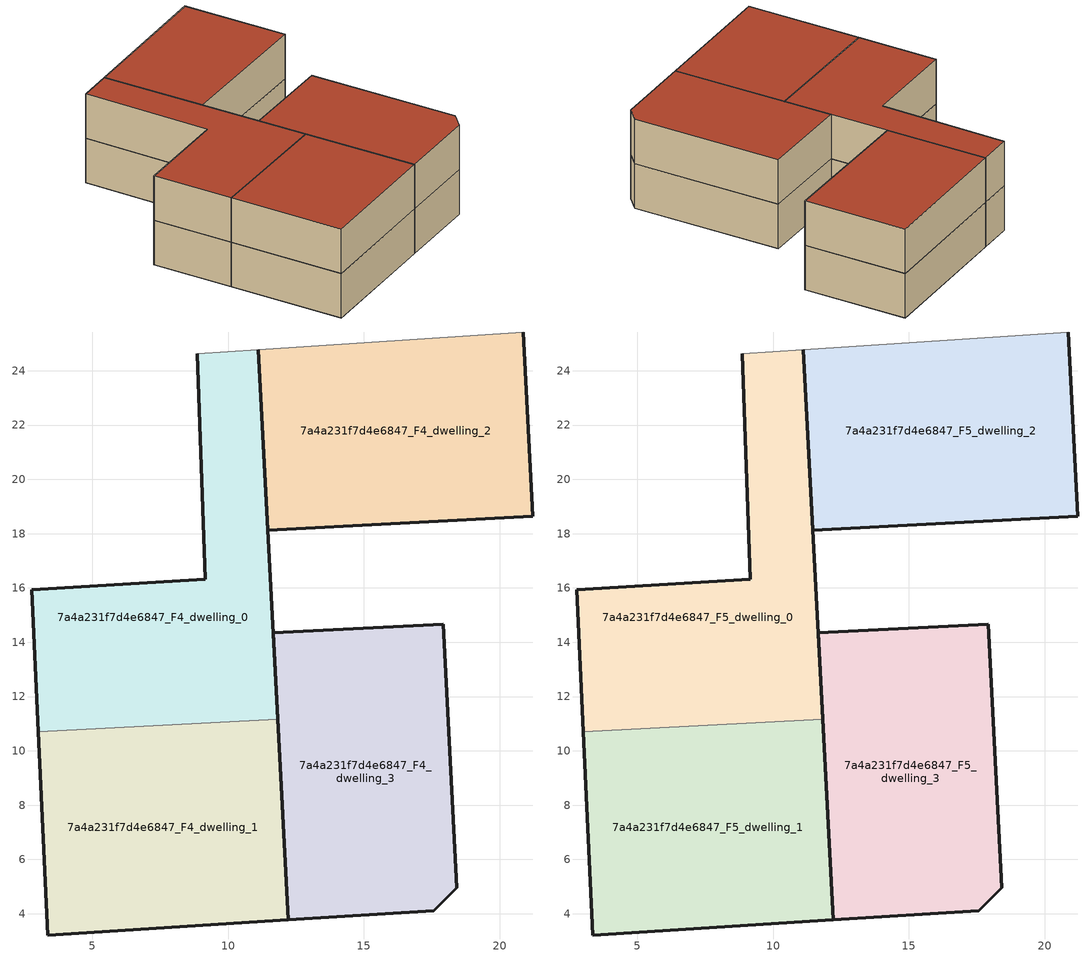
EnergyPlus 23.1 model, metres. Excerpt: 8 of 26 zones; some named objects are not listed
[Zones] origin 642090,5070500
7a4a231f7d4e6847_F4_dwelling_0
 floor to 7a4a231f7d4e6847_F3_dwelling_0 (EU_floor_Construction): 11.82,11.16 11.11,24.78 8.87,24.63 9.17,16.32 2.76,15.92 3.01,10.7 z12
 wall outside (EU_wall_Construction): 11.11,24.78 11.82,11.16 / 3.01,10.7 2.76,15.92 9.17,16.32 8.87,24.63 z12:15
 wall adiabatic (EU_wall_Construction): 8.87,24.63 11.11,24.78 z12:15
 wall to 7a4a231f7d4e6847_F4_dwelling_1 (EU_wall_Construction): 11.82,11.16 3.01,10.7 z12:15
7a4a231f7d4e6847_F4_dwelling_1
 floor to 7a4a231f7d4e6847_F3_dwelling_1 (EU_floor_Construction): 12.21,3.78 11.82,11.16 3.01,10.7 3.36,3.22 z12
 wall outside (EU_wall_Construction): 11.82,11.16 12.21,3.78 3.36,3.22 3.01,10.7 z12:15
7a4a231f7d4e6847_F4_dwelling_2
 floor to 7a4a231f7d4e6847_F3_dwelling_2 (EU_floor_Construction): 21.23,18.64 20.88,25.43 11.11,24.78 11.46,18.13 z12
 wall outside (EU_wall_Construction): 20.88,25.43 21.23,18.64 11.46,18.13 11.11,24.78 z12:15
 wall adiabatic (EU_wall_Construction): 11.11,24.78 20.88,25.43 z12:15
7a4a231f7d4e6847_F4_dwelling_3
 floor to 7a4a231f7d4e6847_F3_dwelling_3 (EU_floor_Construction): 17.57,4.11 18.43,4.95 17.92,14.67 11.66,14.34 12.21,3.78 z12
 wall outside (EU_wall_Construction): 17.57,4.11 12.21,3.78 11.66,14.34 17.92,14.67 18.43,4.95 17.57,4.11 z12:15
7a4a231f7d4e6847_F5_dwelling_0
 floor to 7a4a231f7d4e6847_F4_dwelling_0 (EU_floor_Construction): 11.82,11.16 11.11,24.78 8.87,24.63 9.17,16.32 2.76,15.92 3.01,10.7 z15
 wall outside (EU_wall_Construction): 11.11,24.78 11.82,11.16 / 3.01,10.7 2.76,15.92 9.17,16.32 8.87,24.63 z15:18
 wall adiabatic (EU_wall_Construction): 8.87,24.63 11.11,24.78 z15:18
 wall to 7a4a231f7d4e6847_F5_dwelling_1 (EU_wall_Construction): 11.82,11.16 3.01,10.7 z15:18
 roof outside (EU_roof_Construction): 11.11,24.78 11.82,11.16 3.01,10.7 2.76,15.92 9.17,16.32 8.87,24.63 z18
7a4a231f7d4e6847_F5_dwelling_1
 floor to 7a4a231f7d4e6847_F4_dwelling_1 (EU_floor_Construction): 12.21,3.78 11.82,11.16 3.01,10.7 3.36,3.22 z15
 wall outside (EU_wall_Construction): 11.82,11.16 12.21,3.78 3.36,3.22 3.01,10.7 z15:18
 roof outside (EU_roof_Construction): 11.82,11.16 12.21,3.78 3.36,3.22 3.01,10.7 z18
7a4a231f7d4e6847_F5_dwelling_2
 floor to 7a4a231f7d4e6847_F4_dwelling_2 (EU_floor_Construction): 21.23,18.64 20.88,25.43 11.11,24.78 11.46,18.13 z15
 wall outside (EU_wall_Construction): 20.88,25.43 21.23,18.64 11.46,18.13 11.11,24.78 z15:18
 wall adiabatic (EU_wall_Construction): 11.11,24.78 20.88,25.43 z15:18
 roof outside (EU_roof_Construction): 20.88,25.43 21.23,18.64 11.46,18.13 11.11,24.78 z18
7a4a231f7d4e6847_F5_dwelling_3
 floor to 7a4a231f7d4e6847_F4_dwelling_3 (EU_floor_Construction): 17.57,4.11 18.43,4.95 17.92,14.67 11.66,14.34 12.21,3.78 z15
 wall outside (EU_wall_Construction): 17.57,4.11 12.21,3.78 11.66,14.34 17.92,14.67 18.43,4.95 17.57,4.11 z15:18
 roof outside (EU_roof_Construction): 17.92,14.67 18.43,4.95 17.57,4.11 12.21,3.78 11.66,14.34 z18
[Building]
EU S2 Campaign: North Axis=0; Terrain=City; Solar Distribution=FullExterior
[Site:Location]
Lyon-Bron: Latitude=45.75; Longitude=5; Time Zone=1; Elevation=198
[SizingPeriod:WeatherFileDays]
AnnualSizingPeriod: Begin Month=1; Begin Day of Month=1; End Month=12; End Day of Month=31; Day of Week for Start Day=Monday; Use Weather File Daylight Saving Period=No; Use Weather File Rain and Snow Indicators=No
[MATERIAL]
EU_InternalMass_Material: Roughness=MediumRough; Thickness=0.1; Conductivity=1; Density=1800; Specific Heat=900; Thermal Absorptance=0.9; Solar Absorptance=0.7; Visible Absorptance=0.7
[MATERIAL:NOMASS] Roughness=MediumRough; Thermal Absorptance=0.9; Solar Absorptance=0.7; Visible Absorptance=0.7
Name | Thermal Resistance
EU_wall_NoMass | 1.15691
EU_roof_NoMass | 1.19505
EU_floor_NoMass | 1.78277
[CONSTRUCTION]
EU_wall_Construction: EU_wall_NoMass
EU_roof_Construction: EU_roof_NoMass
EU_floor_Construction: EU_floor_NoMass
EU_InternalMass_Construction: EU_InternalMass_Material
[ZONE] Type=1; Multiplier=1; Ceiling Height=autocalculate; Floor Area=autocalculate; Part of Total Floor Area=Yes
Name | Volume
7a4a231f7d4e6847_F4_dwelling_0; 7a4a231f7d4e6847_F5_dwelling_0 | 197.433
7a4a231f7d4e6847_F4_dwelling_1; 7a4a231f7d4e6847_F5_dwelling_1 | 197.45
7a4a231f7d4e6847_F4_dwelling_2; 7a4a231f7d4e6847_F5_dwelling_2; 7a4a231f7d4e6847_F4_dwelling_3; 7a4a231f7d4e6847_F5_dwelling_3 | 197.464
[INTERNALMASS] Construction=EU_InternalMass_Construction
Name | Zone or ZoneList | Surface Area
7a4a231f7d4e6847_F4_dwelling_0_EU_InternalMass | 7a4a231f7d4e6847_F4_dwelling_0 | 82.2708
7a4a231f7d4e6847_F4_dwelling_1_EU_InternalMass | 7a4a231f7d4e6847_F4_dwelling_1 | 82.2774
7a4a231f7d4e6847_F4_dwelling_2_EU_InternalMass | 7a4a231f7d4e6847_F4_dwelling_2 | 82.2769
7a4a231f7d4e6847_F4_dwelling_3_EU_InternalMass | 7a4a231f7d4e6847_F4_dwelling_3 | 82.27
7a4a231f7d4e6847_F5_dwelling_0_EU_InternalMass | 7a4a231f7d4e6847_F5_dwelling_0 | 82.2708
7a4a231f7d4e6847_F5_dwelling_1_EU_InternalMass | 7a4a231f7d4e6847_F5_dwelling_1 | 82.2774
7a4a231f7d4e6847_F5_dwelling_2_EU_InternalMass | 7a4a231f7d4e6847_F5_dwelling_2 | 82.2769
7a4a231f7d4e6847_F5_dwelling_3_EU_InternalMass | 7a4a231f7d4e6847_F5_dwelling_3 | 82.27
[OTHEREQUIPMENT] Fuel Type=Electricity; Design Level Calculation Method=Watts/Area; Power per Zone Floor Area=1; Fraction Latent=0; Fraction Radiant=0; Fraction Lost=0; Carbon Dioxide Generation Rate=0; EndUse Subcategory=EU_Step8_InternalGains
Name | Zone or ZoneList or Space or SpaceList | Schedule
EU_Step8_InternalGain_7a4a231f7d4e6847_F4_dwelling_0_f000 | 7a4a231f7d4e6847_F4_dwelling_0 | EU_Step8_GainSchedule_7a4a231f7d4e6847_F4_dwelling_0_f000
EU_Step8_InternalGain_7a4a231f7d4e6847_F4_dwelling_1_f000 | 7a4a231f7d4e6847_F4_dwelling_1 | EU_Step8_GainSchedule_7a4a231f7d4e6847_F4_dwelling_1_f000
EU_Step8_InternalGain_7a4a231f7d4e6847_F4_dwelling_2_f000 | 7a4a231f7d4e6847_F4_dwelling_2 | EU_Step8_GainSchedule_7a4a231f7d4e6847_F4_dwelling_2_f000
EU_Step8_InternalGain_7a4a231f7d4e6847_F4_dwelling_3_f000 | 7a4a231f7d4e6847_F4_dwelling_3 | EU_Step8_GainSchedule_7a4a231f7d4e6847_F4_dwelling_3_f000
EU_Step8_InternalGain_7a4a231f7d4e6847_F5_dwelling_0_f000 | 7a4a231f7d4e6847_F5_dwelling_0 | EU_Step8_GainSchedule_7a4a231f7d4e6847_F5_dwelling_0_f000
EU_Step8_InternalGain_7a4a231f7d4e6847_F5_dwelling_1_f000 | 7a4a231f7d4e6847_F5_dwelling_1 | EU_Step8_GainSchedule_7a4a231f7d4e6847_F5_dwelling_1_f000
EU_Step8_InternalGain_7a4a231f7d4e6847_F5_dwelling_2_f000 | 7a4a231f7d4e6847_F5_dwelling_2 | EU_Step8_GainSchedule_7a4a231f7d4e6847_F5_dwelling_2_f000
EU_Step8_InternalGain_7a4a231f7d4e6847_F5_dwelling_3_f000 | 7a4a231f7d4e6847_F5_dwelling_3 | EU_Step8_GainSchedule_7a4a231f7d4e6847_F5_dwelling_3_f000
[ZONEVENTILATION:DESIGNFLOWRATE] Schedule=EU_AlwaysOn; Design Flow Rate Calculation Method=AirChanges/Hour; Air Changes per Hour=0.551728; Ventilation Type=Natural; Fan Pressure Rise=0; Fan Total Efficiency=1; Constant Term Coefficient=1; Temperature Term Coefficient=0; Velocity Term Coefficient=0; Velocity Squared Term Coefficient=0; Minimum Indoor Temperature=-100; Maximum Indoor Temperature=100; Delta Temperature=-100; Minimum Outdoor Temperature=-100; Maximum Outdoor Temperature=100; Maximum Wind Speed=40
Name | Zone or ZoneList or Space or SpaceList
EU_ConstantAir_7a4a231f7d4e6847_F4_dwelling_0 | 7a4a231f7d4e6847_F4_dwelling_0
EU_ConstantAir_7a4a231f7d4e6847_F4_dwelling_1 | 7a4a231f7d4e6847_F4_dwelling_1
EU_ConstantAir_7a4a231f7d4e6847_F4_dwelling_2 | 7a4a231f7d4e6847_F4_dwelling_2
EU_ConstantAir_7a4a231f7d4e6847_F4_dwelling_3 | 7a4a231f7d4e6847_F4_dwelling_3
EU_ConstantAir_7a4a231f7d4e6847_F5_dwelling_0 | 7a4a231f7d4e6847_F5_dwelling_0
EU_ConstantAir_7a4a231f7d4e6847_F5_dwelling_1 | 7a4a231f7d4e6847_F5_dwelling_1
EU_ConstantAir_7a4a231f7d4e6847_F5_dwelling_2 | 7a4a231f7d4e6847_F5_dwelling_2
EU_ConstantAir_7a4a231f7d4e6847_F5_dwelling_3 | 7a4a231f7d4e6847_F5_dwelling_3
[HVACTEMPLATE:THERMOSTAT] Constant Heating Setpoint=20; Constant Cooling Setpoint=50
EU_HeatOnly_7a4a231f7d4e6847_F4_dwelling_2; EU_HeatOnly_7a4a231f7d4e6847_F4_dwelling_3; EU_HeatOnly_7a4a231f7d4e6847_F5_dwelling_0; EU_HeatOnly_7a4a231f7d4e6847_F5_dwelling_1; EU_HeatOnly_7a4a231f7d4e6847_F5_dwelling_2; EU_HeatOnly_7a4a231f7d4e6847_F5_dwelling_3
[HVACTEMPLATE:ZONE:IDEALLOADSAIRSYSTEM] System Availability Schedule=EU_AlwaysOn; Maximum Heating Supply Air Temperature=50; Minimum Cooling Supply Air Temperature=13; Maximum Heating Supply Air Humidity Ratio=0.0156; Minimum Cooling Supply Air Humidity Ratio=0.0077; Heating Limit=NoLimit; Cooling Limit=NoLimit; Heating Availability Schedule=EU_AlwaysOn; Cooling Availability Schedule=EU_CoolingOff; Dehumidification Control Type=ConstantSensibleHeatRatio; Cooling Sensible Heat Ratio=0.7; Dehumidification Setpoint=60; Humidification Control Type=None; Humidification Setpoint=30; Outdoor Air Method=None; Outdoor Air Flow Rate per Person=0.00944; Outdoor Air Flow Rate per Zone Floor Area=0; Outdoor Air Flow Rate per Zone=0; Demand Controlled Ventilation Type=None; Outdoor Air Economizer Type=NoEconomizer; Heat Recovery Type=None; Sensible Heat Recovery Effectiveness=0.7; Latent Heat Recovery Effectiveness=0.65
Name | Template Thermostat
7a4a231f7d4e6847_F4_dwelling_0 | EU_HeatOnly_7a4a231f7d4e6847_F4_dwelling_0
7a4a231f7d4e6847_F4_dwelling_1 | EU_HeatOnly_7a4a231f7d4e6847_F4_dwelling_1
7a4a231f7d4e6847_F4_dwelling_2 | EU_HeatOnly_7a4a231f7d4e6847_F4_dwelling_2
7a4a231f7d4e6847_F4_dwelling_3 | EU_HeatOnly_7a4a231f7d4e6847_F4_dwelling_3
7a4a231f7d4e6847_F5_dwelling_0 | EU_HeatOnly_7a4a231f7d4e6847_F5_dwelling_0
7a4a231f7d4e6847_F5_dwelling_1 | EU_HeatOnly_7a4a231f7d4e6847_F5_dwelling_1
7a4a231f7d4e6847_F5_dwelling_2 | EU_HeatOnly_7a4a231f7d4e6847_F5_dwelling_2
7a4a231f7d4e6847_F5_dwelling_3 | EU_HeatOnly_7a4a231f7d4e6847_F5_dwelling_3
[SIZING:ZONE] Zone Cooling Design Supply Air Temperature Input Method=SupplyAirTemperature; Zone Cooling Design Supply Air Temperature=13; Zone Heating Design Supply Air Temperature Input Method=SupplyAirTemperature; Zone Heating Design Supply Air Temperature=50; Zone Cooling Design Supply Air Humidity Ratio=0.008; Zone Heating Design Supply Air Humidity Ratio=0.008; Cooling Design Air Flow Method=DesignDay; Cooling Design Air Flow Rate=0; Cooling Minimum Air Flow per Zone Floor Area=0.000762; Cooling Minimum Air Flow=0; Cooling Minimum Air Flow Fraction=0.2; Heating Design Air Flow Method=DesignDay; Heating Design Air Flow Rate=0; Heating Maximum Air Flow per Zone Floor Area=0.002032; Heating Maximum Air Flow=0.141576; Heating Maximum Air Flow Fraction=0.3; Account for Dedicated Outdoor Air System=No; Dedicated Outdoor Air System Control Strategy=NeutralSupplyAir; Dedicated Outdoor Air Low Setpoint Temperature for Design=autosize; Dedicated Outdoor Air High Setpoint Temperature for Design=autosize; Zone Load Sizing Method=Sensible Load Only No Latent Load; Zone Latent Cooling Design Supply Air Humidity Ratio Input Method=HumidityRatioDifference; Zone Cooling Design Supply Air Humidity Ratio Difference=0.005; Zone Latent Heating Design Supply Air Humidity Ratio Input Method=HumidityRatioDifference; Zone Humidification Design Supply Air Humidity Ratio Difference=0.005
7a4a231f7d4e6847_F4_dwelling_0; 7a4a231f7d4e6847_F4_dwelling_1; 7a4a231f7d4e6847_F4_dwelling_2; 7a4a231f7d4e6847_F4_dwelling_3; 7a4a231f7d4e6847_F5_dwelling_0; 7a4a231f7d4e6847_F5_dwelling_1; 7a4a231f7d4e6847_F5_dwelling_2; 7a4a231f7d4e6847_F5_dwelling_3
[SCHEDULE:CONSTANT]
Name | Hourly Value
EU_AlwaysOn | 1
EU_CoolingOff | 0
[SCHEDULE:FILE] Column Number=1; Rows to Skip at Top=0; Number of Hours of Data=8760; Column Separator=Comma; Interpolate to Timestep=No; Minutes per Item=60; Adjust Schedule for Daylight Savings=Yes
Name | File
EU_Step8_GainSchedule_7a4a231f7d4e6847_F4_dwelling_0_f000 | ../../schedules/7a4a231f7d4e6847/7a4a231f7d4e6847_F4_dwelling_0_f000_gain.csv
EU_Step8_GainSchedule_7a4a231f7d4e6847_F4_dwelling_1_f000 | ../../schedules/7a4a231f7d4e6847/7a4a231f7d4e6847_F4_dwelling_1_f000_gain.csv
EU_Step8_GainSchedule_7a4a231f7d4e6847_F4_dwelling_2_f000 | ../../schedules/7a4a231f7d4e6847/7a4a231f7d4e6847_F4_dwelling_2_f000_gain.csv
EU_Step8_GainSchedule_7a4a231f7d4e6847_F4_dwelling_3_f000 | ../../schedules/7a4a231f7d4e6847/7a4a231f7d4e6847_F4_dwelling_3_f000_gain.csv
EU_Step8_GainSchedule_7a4a231f7d4e6847_F5_dwelling_0_f000 | ../../schedules/7a4a231f7d4e6847/7a4a231f7d4e6847_F5_dwelling_0_f000_gain.csv
EU_Step8_GainSchedule_7a4a231f7d4e6847_F5_dwelling_1_f000 | ../../schedules/7a4a231f7d4e6847/7a4a231f7d4e6847_F5_dwelling_1_f000_gain.csv
EU_Step8_GainSchedule_7a4a231f7d4e6847_F5_dwelling_2_f000 | ../../schedules/7a4a231f7d4e6847/7a4a231f7d4e6847_F5_dwelling_2_f000_gain.csv
EU_Step8_GainSchedule_7a4a231f7d4e6847_F5_dwelling_3_f000 | ../../schedules/7a4a231f7d4e6847/7a4a231f7d4e6847_F5_dwelling_3_f000_gain.csv
